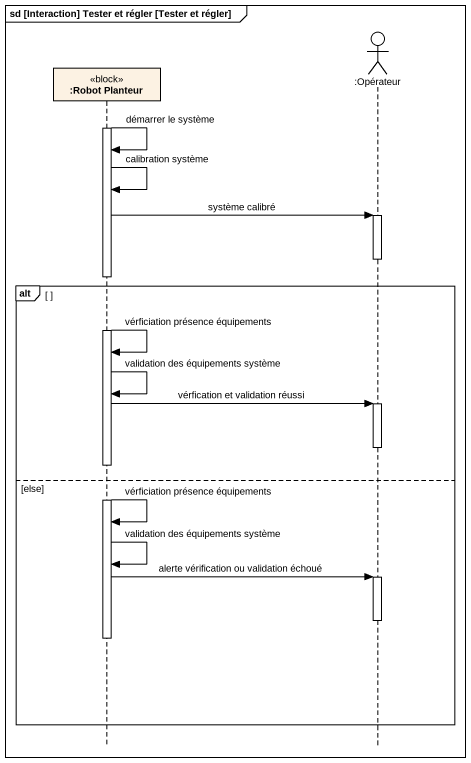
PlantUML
@startuml
mainframe sd [Interaction] Tester et régler [Tester et régler]
hide footbox
participant ":Robot Planteur" as Robot_Planteur <<block>>
actor ":Opérateur" as Opérateur

activate Robot_Planteur
Robot_Planteur -> Robot_Planteur : démarrer le système
Robot_Planteur -> Robot_Planteur : calibration système
Robot_Planteur -> Opérateur : système calibré
activate Opérateur
deactivate Opérateur
alt
  Robot_Planteur -> Robot_Planteur : vérficiation présence équipements
  Robot_Planteur -> Robot_Planteur : validation des équipements système
  Robot_Planteur -> Opérateur : vérfication et validation réussi
  activate Opérateur
  deactivate Opérateur
else else
  Robot_Planteur -> Robot_Planteur : vérficiation présence équipements
  Robot_Planteur -> Robot_Planteur : validation des équipements système
  Robot_Planteur -> Opérateur : alerte vérification ou validation échoué
  activate Opérateur
  deactivate Opérateur
  deactivate Robot_Planteur
end
@enduml
